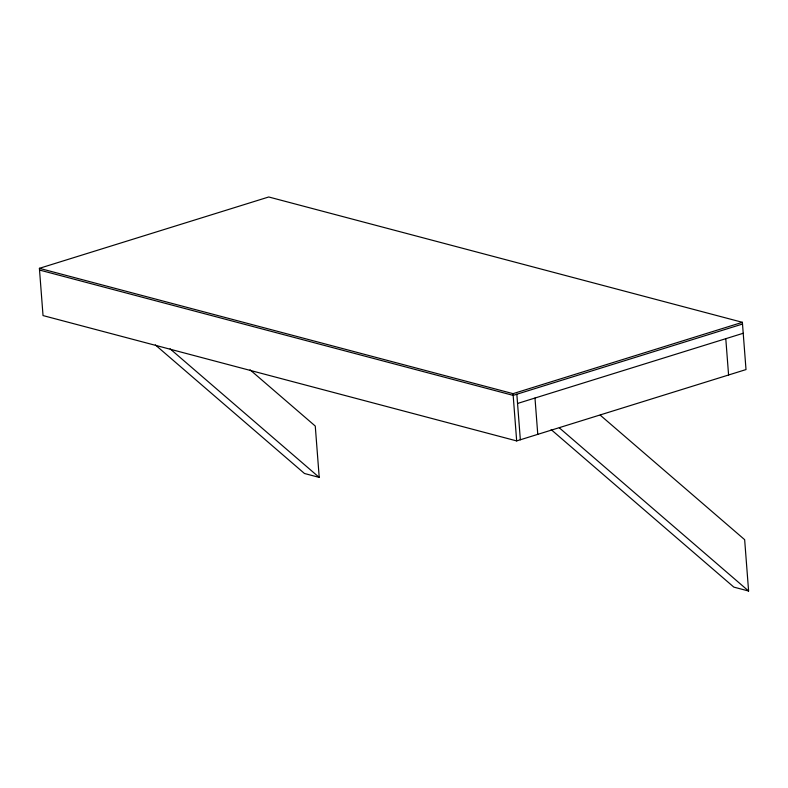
<?xml version="1.0" encoding="UTF-8"?>
<svg xmlns="http://www.w3.org/2000/svg" width="788" height="788" viewBox="0 0 788 788"><rect width="100%" height="100%" fill="white"/><g stroke="black" fill="none" stroke-linecap="round" stroke-linejoin="round"><path stroke-width="1.18" d="M39.4 268.324L268.738 196.98L742.375 322.312L746.009 369.572L516.672 440.916L43.035 315.574L39.4 268.324L513.037 393.655L742.375 322.312M742.513 324.045L513.165 395.379L39.538 270.048M517.549 403.456L743.222 333.265M250.042 369.818L315.269 426.052L319.219 477.4L304.473 473.489L155.325 344.917M600.229 415.158L744.65 539.672L748.6 591.02L733.845 587.119L551.147 429.608M559.372 427.884L748.6 591.02M170.08 348.818L319.219 477.4M725.787 338.682L728.585 374.999M534.983 398.038L537.771 434.346M516.839 394.236L520.346 439.773M513.037 393.655L516.672 440.916"/></g></svg>
